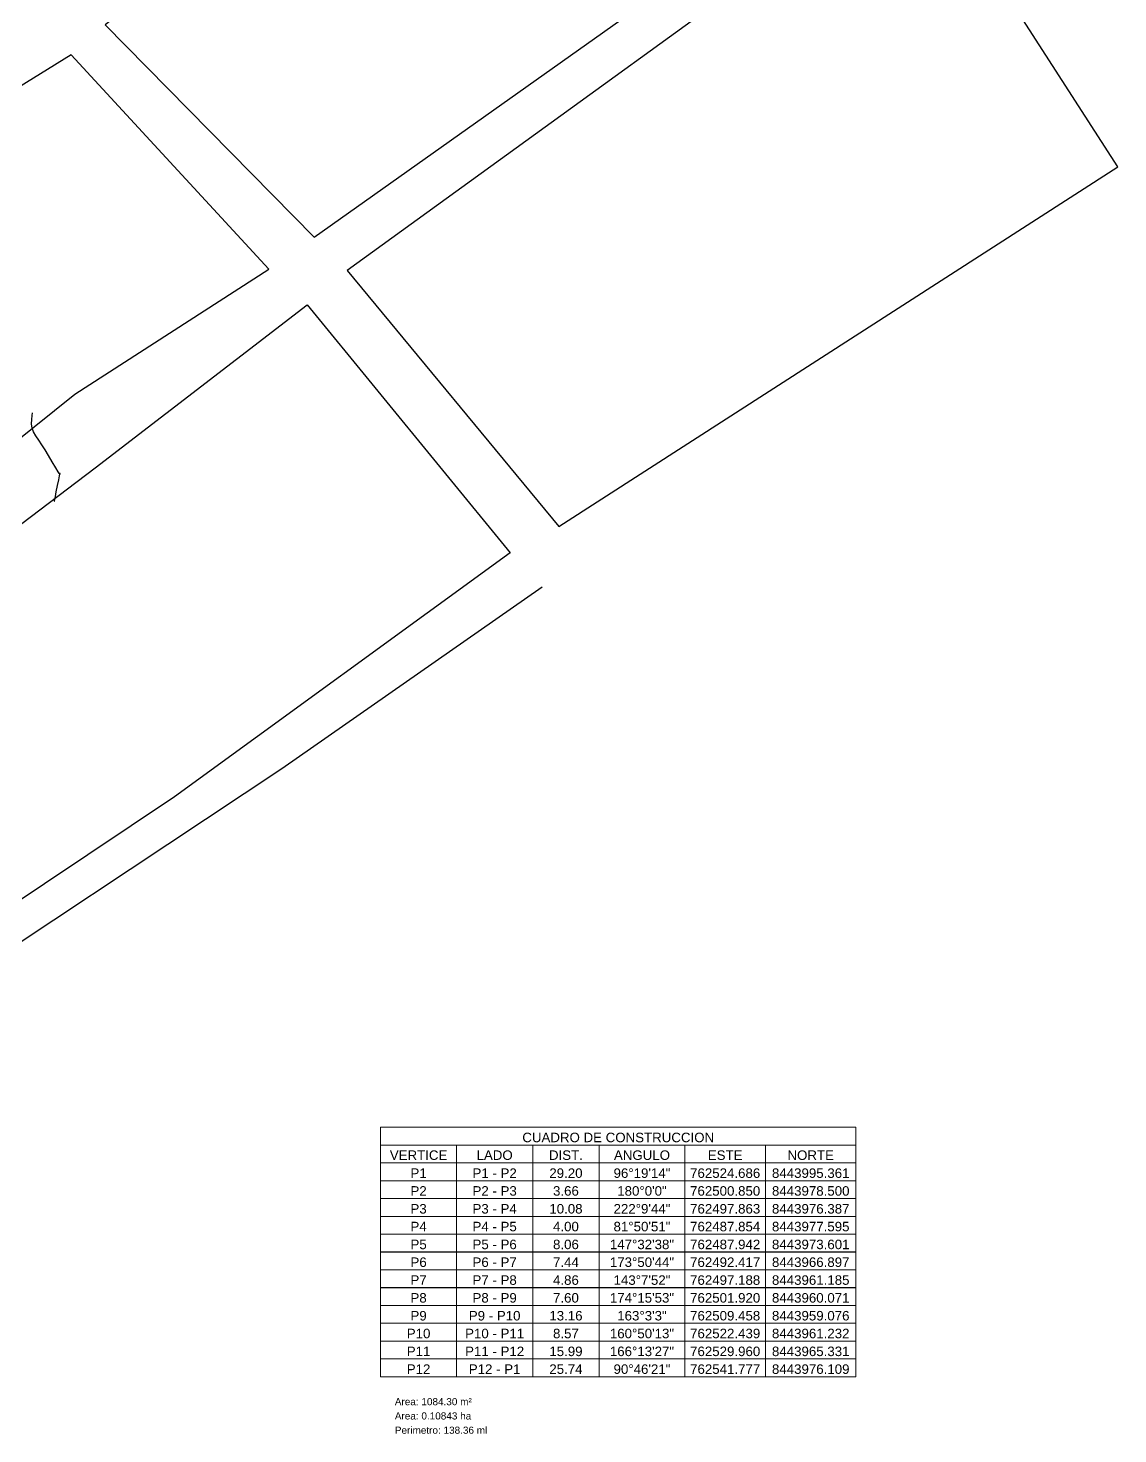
# Model space of a CAD drawing. Header units: metres. Extents: x 762293 to 762676, y 8443927 to 8444216.
# Drawn here: x 762561.5 to 762676.1, y 8443927 to 8444074.9 of the extents above; entities that cross this region are included whole.
import ezdxf
from ezdxf.enums import TextEntityAlignment as Align

# ---------------------------------------------------------------- set-up
doc = ezdxf.new("R2010")
doc.units = ezdxf.units.M
doc.layers.add('C-TOPO', color=7, linetype='Continuous')
doc.layers.add('CUADROS', color=9, linetype='Continuous', lineweight=20)
doc.styles.add('CUADROS', font='arial.ttf')

# ---------------------------------------------------------------- blocks, each defined once
blk = doc.blocks.new('CC-C')
at = {"layer": 'CUADROS'}
for p, q in [((0, 0), (0, 7.5)), ((0, 7.5), (100, 7.5)), ((100, 0), (100, 7.5)), ((0, 3.75), (100, 3.75)), ((16, 0), (16, 3.75)), ((32, 0), (32, 3.75)), ((46, 0), (46, 3.75)), ((64, 0), (64, 3.75)), ((81, 0), (81, 3.75)), ((0, 0), (100, 0))]:
    blk.add_line(p, q, dxfattribs=at)
at = {"layer": 'CUADROS', "style": 'CUADROS'}
blk.add_text('CUADRO DE CONSTRUCCION', height=2, dxfattribs=at).set_placement((50, 3.75), align=Align.BOTTOM_CENTER)
for s, p in [('VERTICE', (8, 0.625)), ('LADO', (24, 0.625)), ('DIST.', (39, 0.625)), ('ANGULO', (55, 0.625)), ('ESTE', (72.5, 0.625)), ('NORTE', (90.5, 0.625))]:
    blk.add_text(s, height=2, dxfattribs=at).set_placement(p, align=Align.CENTER)
blk = doc.blocks.new('CC-Cuerpo')
at = {"layer": 'CUADROS'}
for p, q in [((0, 0), (0, 3.75)), ((0, 3.75), (100, 3.75)), ((16, 0), (16, 3.75)), ((32, 0), (32, 3.75)), ((46, 0), (46, 3.75)), ((64, 0), (64, 3.75)), ((81, 0), (81, 3.75)), ((100, 0), (100, 3.75)), ((0, 0), (100, 0))]:
    blk.add_line(p, q, dxfattribs=at)
at = {"layer": 'CUADROS', "style": 'CUADROS'}
for tag, p in [('V', (8, 0)), ('L', (24, 0)), ('D', (39, 0)), ('ANG', (55, 0)), ('X', (72.5, 0)), ('Y', (90.5, 0))]:
    blk.add_attdef(tag, text='', height=2, dxfattribs=at).set_placement(p, align=Align.BOTTOM_CENTER)

msp = doc.modelspace()

# ---------------------------------------------------------------- linework, layer by layer
at = {"flags": 128}
for points in [[(762569.6, 8444075.22), (762591.58, 8444052.89), (762652.47, 8444096.1), (762629.62, 8444121.33)], [(762595.04, 8444049.36), (762617.31, 8444022.43), (762676.12, 8444060.29), (762655.12, 8444092.9)]]:
    msp.add_lwpolyline(points, close=True, dxfattribs=at)
for points in [[(762459.17, 8443997.77), (762482.65, 8443985.34), (762492.42, 8443984.76), (762497.17, 8443984.71), (762519.65, 8444000.89), (762530.69, 8444007.7), (762566.39, 8444036.37), (762586.8, 8444049.52), (762566.02, 8444072.05), (762532.69, 8444051.44), (762505.36, 8444029.62), (762471.98, 8444011.45), (762459.17, 8443997.77)], [(762612.2, 8444019.67), (762576.9, 8443993.98), (762554.07, 8443978.73), (762547.6, 8443974.41), (762545.22, 8443977.98), (762541.78, 8443976.11)], [(762454.13, 8443991.4), (762472.23, 8443982.46), (762477.76, 8443977.26), (762499.16, 8443954.79), (762510.14, 8443951.21), (762518.14, 8443954.05), (762531.59, 8443959.95), (762540.58, 8443965.98), (762548.21, 8443970.47), (762588.16, 8443996.98), (762615.55, 8444016.08)]]:
    msp.add_lwpolyline(points, dxfattribs=at)
at = {"elevation": 3531.15, "flags": 128}
for points in [[(762568.52, 8444028.6), (762590.85, 8444045.77), (762612.2, 8444019.67)], [(762524.69, 8443995.36), (762568.52, 8444028.6)]]:
    msp.add_lwpolyline(points, dxfattribs=at)
at = {"layer": 'C-TOPO', "color": 92, "linetype": 'Continuous', "lineweight": -3, "true_color": 0x00e000, "elevation": 3523}
msp.add_lwpolyline([(762564.24, 8444025.05), (762564.25, 8444025.11), (762564.29, 8444025.27), (762564.35, 8444025.58), (762564.45, 8444026.07), (762564.59, 8444026.74), (762564.72, 8444027.36), (762564.79, 8444027.75), (762564.83, 8444027.93), (762564.84, 8444027.99), (762564.84, 8444028), (762564.83, 8444028), (762564.79, 8444028), (762564.76, 8444028), (762564.65, 8444028.18), (762564.39, 8444028.62), (762564.03, 8444029.23), (762563.64, 8444029.89), (762563.27, 8444030.5), (762562.94, 8444031.03), (762562.61, 8444031.52), (762562.31, 8444031.98), (762562.06, 8444032.39), (762561.91, 8444032.78), (762561.85, 8444033.24), (762561.87, 8444033.7), (762561.92, 8444034.1), (762561.95, 8444034.41)], dxfattribs=at)

# ---------------------------------------------------------------- block references
at = {"layer": 'CUADROS', "xscale": 0.5, "yscale": 0.5, "zscale": 0.5}
msp.add_blockref('CC-C', (762598.56, 8443955.48), dxfattribs=at)
for p, values in [((762598.56, 8443953.6), {'V': 'P1', 'L': 'P1 - P2', 'D': '29.20', 'ANG': '96°19\'14"', 'X': '762524.686', 'Y': '8443995.361'}), ((762598.56, 8443951.73), {'V': 'P2', 'L': 'P2 - P3', 'D': '3.66', 'ANG': '180°0\'0"', 'X': '762500.850', 'Y': '8443978.500'}), ((762598.56, 8443949.85), {'V': 'P3', 'L': 'P3 - P4', 'D': '10.08', 'ANG': '222°9\'44"', 'X': '762497.863', 'Y': '8443976.387'}), ((762598.56, 8443947.98), {'V': 'P4', 'L': 'P4 - P5', 'D': '4.00', 'ANG': '81°50\'51"', 'X': '762487.854', 'Y': '8443977.595'}), ((762598.56, 8443946.1), {'V': 'P5', 'L': 'P5 - P6', 'D': '8.06', 'ANG': '147°32\'38"', 'X': '762487.942', 'Y': '8443973.601'}), ((762598.56, 8443944.23), {'V': 'P6', 'L': 'P6 - P7', 'D': '7.44', 'ANG': '173°50\'44"', 'X': '762492.417', 'Y': '8443966.897'}), ((762598.56, 8443942.35), {'V': 'P7', 'L': 'P7 - P8', 'D': '4.86', 'ANG': '143°7\'52"', 'X': '762497.188', 'Y': '8443961.185'}), ((762598.56, 8443940.48), {'V': 'P8', 'L': 'P8 - P9', 'D': '7.60', 'ANG': '174°15\'53"', 'X': '762501.920', 'Y': '8443960.071'}), ((762598.56, 8443938.6), {'V': 'P9', 'L': 'P9 - P10', 'D': '13.16', 'ANG': '163°3\'3"', 'X': '762509.458', 'Y': '8443959.076'}), ((762598.56, 8443936.73), {'V': 'P10', 'L': 'P10 - P11', 'D': '8.57', 'ANG': '160°50\'13"', 'X': '762522.439', 'Y': '8443961.232'}), ((762598.56, 8443934.85), {'V': 'P11', 'L': 'P11 - P12', 'D': '15.99', 'ANG': '166°13\'27"', 'X': '762529.960', 'Y': '8443965.331'}), ((762598.56, 8443932.98), {'V': 'P12', 'L': 'P12 - P1', 'D': '25.74', 'ANG': '90°46\'21"', 'X': '762541.777', 'Y': '8443976.109'})]:
    msp.add_blockref('CC-Cuerpo', p, dxfattribs=at).add_auto_attribs(values)

# ---------------------------------------------------------------- texts
at = {"layer": 'CUADROS', "style": 'CUADROS'}
for s, p in [('Area: 1084.30 m²', (762600.06, 8443929.98)), ('Area: 0.10843 ha', (762600.06, 8443928.48)), ('Perimetro: 138.36 ml', (762600.06, 8443926.98))]:
    msp.add_text(s, height=0.75, dxfattribs=at).set_placement(p)

doc.saveas('drawing.dxf')
